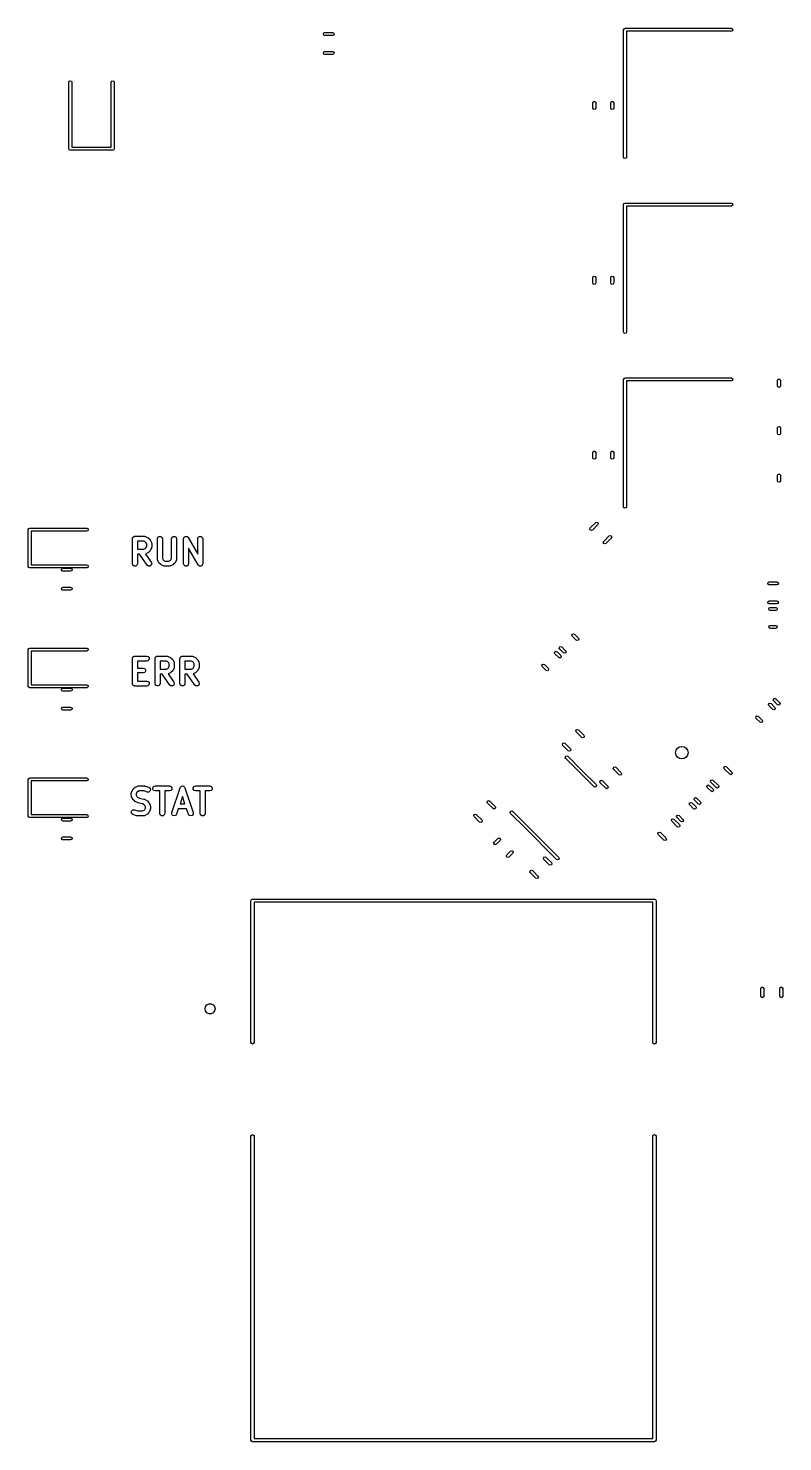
# Model space of a CAD drawing. Extents: x 99.3 to 188.9, y -147 to -56.
# Drawn here: x 101 to 131.2, y -147 to -90.4 of the extents above; entities that cross this region are included whole.
import ezdxf

# ---------------------------------------------------------------- set-up
doc = ezdxf.new("R2010")
doc.units = 0
doc.layers.add('BLACK', color=7, linetype='CONTINUOUS')

msp = doc.modelspace()

# ---------------------------------------------------------------- linework, layer by layer
at = {"layer": 'BLACK', "linetype": 'CONTINUOUS'}
for p, q in [((124.815, -90.45), (124.833, -90.4076)), ((124.815, -95.55), (124.815, -90.45)), ((124.833, -90.4076), (124.875, -90.39)), ((124.875, -90.39), (129.125, -90.39)), ((129.125, -90.51), (124.935, -90.51)), ((124.935, -90.51), (124.935, -95.55)), ((129.125, -90.39), (129.167, -90.4076)), ((129.167, -90.4924), (129.125, -90.51)), ((129.167, -90.4076), (129.185, -90.45)), ((129.185, -90.45), (129.167, -90.4924)), ((112.786, -90.62), (112.804, -90.5776)), ((112.804, -90.6624), (112.786, -90.62)), ((112.804, -90.5776), (112.846, -90.56)), ((112.846, -90.68), (112.804, -90.6624)), ((112.846, -90.56), (113.154, -90.56)), ((113.154, -90.68), (112.846, -90.68)), ((113.154, -90.56), (113.196, -90.5776)), ((113.196, -90.6624), (113.154, -90.68)), ((113.196, -90.5776), (113.214, -90.62)), ((113.214, -90.62), (113.196, -90.6624)), ((112.786, -91.38), (112.804, -91.3376)), ((112.804, -91.4224), (112.786, -91.38)), ((112.804, -91.3376), (112.846, -91.32)), ((112.846, -91.44), (112.804, -91.4224)), ((112.846, -91.32), (113.154, -91.32)), ((113.154, -91.44), (112.846, -91.44)), ((113.154, -91.32), (113.196, -91.3376)), ((113.196, -91.4224), (113.154, -91.44)), ((113.196, -91.3376), (113.214, -91.38)), ((113.214, -91.38), (113.196, -91.4224)), ((102.59, -92.55), (102.608, -92.5076)), ((102.59, -95.21), (102.59, -92.55)), ((102.608, -92.5076), (102.65, -92.49)), ((102.65, -92.49), (102.692, -92.5076)), ((102.692, -92.5076), (102.71, -92.55)), ((102.71, -92.55), (102.71, -95.15)), ((104.29, -92.55), (104.308, -92.5076)), ((104.29, -95.15), (104.29, -92.55)), ((104.308, -92.5076), (104.35, -92.49)), ((104.35, -92.49), (104.392, -92.5076)), ((104.392, -92.5076), (104.41, -92.55)), ((104.41, -92.55), (104.41, -95.21)), ((123.58, -93.3722), (123.598, -93.3297)), ((123.58, -93.5878), (123.58, -93.3722)), ((123.598, -93.3297), (123.64, -93.3122)), ((123.64, -93.3122), (123.682, -93.3297)), ((123.682, -93.3297), (123.7, -93.3722)), ((123.7, -93.3722), (123.7, -93.5878)), ((124.3, -93.3722), (124.318, -93.3297)), ((124.3, -93.5878), (124.3, -93.3722)), ((124.318, -93.3297), (124.36, -93.3122)), ((124.36, -93.3122), (124.402, -93.3297)), ((124.402, -93.3297), (124.42, -93.3722)), ((124.42, -93.3722), (124.42, -93.5878)), ((123.598, -93.6303), (123.58, -93.5878)), ((123.64, -93.6478), (123.598, -93.6303)), ((123.682, -93.6303), (123.64, -93.6478)), ((123.7, -93.5878), (123.682, -93.6303)), ((124.318, -93.6303), (124.3, -93.5878)), ((124.36, -93.6478), (124.318, -93.6303)), ((124.402, -93.6303), (124.36, -93.6478)), ((124.42, -93.5878), (124.402, -93.6303)), ((102.608, -95.2524), (102.59, -95.21)), ((102.65, -95.27), (102.608, -95.2524)), ((104.35, -95.27), (102.65, -95.27)), ((102.71, -95.15), (104.29, -95.15)), ((104.392, -95.2524), (104.35, -95.27)), ((104.41, -95.21), (104.392, -95.2524)), ((124.833, -95.5924), (124.815, -95.55)), ((124.875, -95.61), (124.833, -95.5924)), ((124.917, -95.5924), (124.875, -95.61)), ((124.935, -95.55), (124.917, -95.5924)), ((124.815, -97.45), (124.833, -97.4076)), ((124.815, -102.55), (124.815, -97.45)), ((124.833, -97.4076), (124.875, -97.39)), ((124.875, -97.39), (129.125, -97.39)), ((129.125, -97.51), (124.935, -97.51)), ((124.935, -97.51), (124.935, -102.55)), ((129.125, -97.39), (129.167, -97.4076)), ((129.167, -97.4924), (129.125, -97.51)), ((129.167, -97.4076), (129.185, -97.45)), ((129.185, -97.45), (129.167, -97.4924)), ((123.58, -100.372), (123.598, -100.33)), ((123.58, -100.588), (123.58, -100.372)), ((123.598, -100.63), (123.58, -100.588)), ((123.598, -100.33), (123.64, -100.312)), ((123.64, -100.648), (123.598, -100.63)), ((123.64, -100.312), (123.682, -100.33)), ((123.682, -100.63), (123.64, -100.648)), ((123.682, -100.33), (123.7, -100.372)), ((123.7, -100.588), (123.682, -100.63)), ((123.7, -100.372), (123.7, -100.588)), ((124.3, -100.372), (124.318, -100.33)), ((124.3, -100.588), (124.3, -100.372)), ((124.318, -100.63), (124.3, -100.588)), ((124.318, -100.33), (124.36, -100.312)), ((124.36, -100.648), (124.318, -100.63)), ((124.36, -100.312), (124.402, -100.33)), ((124.402, -100.63), (124.36, -100.648)), ((124.402, -100.33), (124.42, -100.372)), ((124.42, -100.588), (124.402, -100.63)), ((124.42, -100.372), (124.42, -100.588)), ((124.833, -102.592), (124.815, -102.55)), ((124.875, -102.61), (124.833, -102.592)), ((124.917, -102.592), (124.875, -102.61)), ((124.935, -102.55), (124.917, -102.592)), ((124.815, -104.45), (124.833, -104.408)), ((124.815, -109.55), (124.815, -104.45)), ((124.833, -104.408), (124.875, -104.39)), ((124.875, -104.39), (129.125, -104.39)), ((129.125, -104.51), (124.935, -104.51)), ((124.935, -104.51), (124.935, -109.55)), ((129.125, -104.39), (129.167, -104.408)), ((129.167, -104.492), (129.125, -104.51)), ((129.167, -104.408), (129.185, -104.45)), ((129.185, -104.45), (129.167, -104.492)), ((130.98, -104.492), (130.998, -104.45)), ((130.98, -104.708), (130.98, -104.492)), ((130.998, -104.45), (131.04, -104.432)), ((131.04, -104.432), (131.082, -104.45)), ((131.082, -104.45), (131.1, -104.492)), ((131.1, -104.492), (131.1, -104.708)), ((130.998, -104.75), (130.98, -104.708)), ((131.04, -104.768), (130.998, -104.75)), ((131.082, -104.75), (131.04, -104.768)), ((131.1, -104.708), (131.082, -104.75)), ((130.98, -106.392), (130.998, -106.35)), ((130.98, -106.608), (130.98, -106.392)), ((130.998, -106.35), (131.04, -106.332)), ((131.04, -106.332), (131.082, -106.35)), ((131.082, -106.35), (131.1, -106.392)), ((131.1, -106.392), (131.1, -106.608)), ((130.998, -106.65), (130.98, -106.608)), ((131.04, -106.668), (130.998, -106.65)), ((131.082, -106.65), (131.04, -106.668)), ((131.1, -106.608), (131.082, -106.65)), ((123.58, -107.372), (123.598, -107.33)), ((123.58, -107.588), (123.58, -107.372)), ((123.598, -107.33), (123.64, -107.312)), ((123.64, -107.312), (123.682, -107.33)), ((123.682, -107.33), (123.7, -107.372)), ((123.7, -107.372), (123.7, -107.588)), ((124.3, -107.372), (124.318, -107.33)), ((124.3, -107.588), (124.3, -107.372)), ((124.318, -107.33), (124.36, -107.312)), ((124.36, -107.312), (124.402, -107.33)), ((124.402, -107.33), (124.42, -107.372)), ((124.42, -107.372), (124.42, -107.588)), ((123.598, -107.63), (123.58, -107.588)), ((123.64, -107.648), (123.598, -107.63)), ((123.682, -107.63), (123.64, -107.648)), ((123.7, -107.588), (123.682, -107.63)), ((124.318, -107.63), (124.3, -107.588)), ((124.36, -107.648), (124.318, -107.63)), ((124.402, -107.63), (124.36, -107.648)), ((124.42, -107.588), (124.402, -107.63)), ((130.98, -108.292), (130.998, -108.25)), ((130.98, -108.508), (130.98, -108.292)), ((130.998, -108.55), (130.98, -108.508)), ((130.998, -108.25), (131.04, -108.232)), ((131.04, -108.568), (130.998, -108.55)), ((131.04, -108.232), (131.082, -108.25)), ((131.082, -108.55), (131.04, -108.568)), ((131.082, -108.25), (131.1, -108.292)), ((131.1, -108.508), (131.082, -108.55)), ((131.1, -108.292), (131.1, -108.508)), ((124.833, -109.592), (124.815, -109.55)), ((124.875, -109.61), (124.833, -109.592)), ((124.917, -109.592), (124.875, -109.61)), ((124.935, -109.55), (124.917, -109.592)), ((123.48, -110.398), (123.698, -110.18)), ((123.782, -110.265), (123.565, -110.482)), ((123.698, -110.18), (123.74, -110.163)), ((123.74, -110.163), (123.782, -110.18)), ((123.782, -110.18), (123.8, -110.223)), ((123.8, -110.223), (123.782, -110.265)), ((100.965, -110.465), (100.983, -110.423)), ((100.965, -111.935), (100.965, -110.465)), ((100.983, -110.423), (101.025, -110.405)), ((101.025, -110.405), (103.31, -110.405)), ((103.31, -110.525), (101.085, -110.525)), ((101.085, -110.525), (101.085, -111.875)), ((103.31, -110.405), (103.352, -110.423)), ((103.352, -110.507), (103.31, -110.525)), ((103.352, -110.423), (103.37, -110.465)), ((103.37, -110.465), (103.352, -110.507)), ((105.138, -110.828), (105.143, -110.813)), ((105.138, -111.828), (105.138, -110.828)), ((105.143, -110.797), (105.152, -110.784)), ((105.143, -110.813), (105.143, -110.797)), ((105.152, -110.784), (105.157, -110.769)), ((105.157, -110.769), (105.17, -110.76)), ((105.17, -110.76), (105.179, -110.747)), ((105.179, -110.747), (105.194, -110.742)), ((105.194, -110.742), (105.207, -110.733)), ((105.207, -110.733), (105.223, -110.733)), ((105.223, -110.733), (105.238, -110.728)), ((105.238, -110.728), (105.619, -110.728)), ((105.619, -110.728), (105.641, -110.735)), ((105.641, -110.735), (105.664, -110.738)), ((105.664, -110.738), (105.759, -110.786)), ((105.759, -110.786), (105.771, -110.797)), ((105.771, -110.797), (105.785, -110.805)), ((105.785, -110.805), (105.833, -110.852)), ((105.833, -110.852), (105.84, -110.867)), ((105.84, -110.867), (105.851, -110.878)), ((105.851, -110.878), (105.899, -110.973)), ((106.138, -110.828), (106.157, -110.769)), ((106.138, -111.637), (106.138, -110.828)), ((106.157, -110.769), (106.207, -110.733)), ((106.207, -110.733), (106.269, -110.733)), ((106.269, -110.733), (106.319, -110.769)), ((106.319, -110.769), (106.338, -110.828)), ((106.338, -110.828), (106.338, -111.614)), ((106.71, -110.828), (106.729, -110.769)), ((106.71, -111.614), (106.71, -110.828)), ((106.729, -110.769), (106.779, -110.733)), ((106.779, -110.733), (106.84, -110.733)), ((106.84, -110.733), (106.89, -110.769)), ((106.89, -110.769), (106.91, -110.828)), ((106.91, -110.828), (106.91, -111.637)), ((107.186, -110.817), (107.197, -110.793)), ((107.187, -110.822), (107.186, -110.817)), ((107.186, -110.828), (107.187, -110.822)), ((107.186, -111.828), (107.186, -110.828)), ((107.197, -110.793), (107.205, -110.769)), ((107.205, -110.769), (107.209, -110.766)), ((107.209, -110.766), (107.212, -110.76)), ((107.212, -110.76), (107.234, -110.748)), ((107.234, -110.748), (107.255, -110.733)), ((107.255, -110.733), (107.26, -110.733)), ((107.26, -110.733), (107.265, -110.73)), ((107.265, -110.73), (107.291, -110.733)), ((107.291, -110.733), (107.317, -110.733)), ((107.317, -110.733), (107.321, -110.736)), ((107.321, -110.736), (107.327, -110.736)), ((107.327, -110.736), (107.346, -110.754)), ((107.346, -110.754), (107.367, -110.769)), ((107.367, -110.769), (107.368, -110.774)), ((107.368, -110.774), (107.373, -110.778)), ((107.373, -110.778), (107.757, -111.451)), ((107.757, -110.828), (107.776, -110.769)), ((107.757, -111.451), (107.757, -110.828)), ((107.776, -110.769), (107.826, -110.733)), ((107.826, -110.733), (107.888, -110.733)), ((107.888, -110.733), (107.938, -110.769)), ((107.938, -110.769), (107.957, -110.828)), ((107.957, -110.828), (107.957, -111.828)), ((123.463, -110.44), (123.48, -110.398)), ((123.48, -110.482), (123.463, -110.44)), ((123.523, -110.5), (123.48, -110.482)), ((123.565, -110.482), (123.523, -110.5)), ((124.018, -110.935), (124.235, -110.718)), ((124.32, -110.802), (124.102, -111.02)), ((124.235, -110.718), (124.277, -110.7)), ((124.277, -110.7), (124.32, -110.718)), ((124.32, -110.718), (124.337, -110.76)), ((124.337, -110.76), (124.32, -110.802)), ((105.338, -110.928), (105.338, -111.251)), ((105.595, -110.928), (105.338, -110.928)), ((105.338, -111.251), (105.595, -111.251)), ((105.424, -111.451), (105.338, -111.451)), ((105.338, -111.451), (105.338, -111.828)), ((105.728, -111.885), (105.424, -111.451)), ((105.655, -110.957), (105.595, -110.928)), ((105.595, -111.251), (105.655, -111.222)), ((105.68, -110.982), (105.655, -110.957)), ((105.655, -111.222), (105.68, -111.197)), ((105.664, -111.441), (105.661, -111.441)), ((105.661, -111.441), (105.891, -111.77)), ((105.759, -111.393), (105.664, -111.441)), ((105.71, -111.042), (105.68, -110.982)), ((105.68, -111.197), (105.71, -111.137)), ((105.71, -111.137), (105.71, -111.042)), ((105.771, -111.382), (105.759, -111.393)), ((105.785, -111.375), (105.771, -111.382)), ((105.833, -111.327), (105.785, -111.375)), ((105.84, -111.312), (105.833, -111.327)), ((105.851, -111.301), (105.84, -111.312)), ((105.899, -111.206), (105.851, -111.301)), ((105.899, -110.973), (105.902, -110.996)), ((105.902, -111.183), (105.899, -111.206)), ((105.902, -110.996), (105.91, -111.018)), ((105.91, -111.161), (105.902, -111.183)), ((105.91, -111.018), (105.91, -111.161)), ((107.77, -111.877), (107.386, -111.204)), ((107.386, -111.204), (107.386, -111.828)), ((124, -110.977), (124.018, -110.935)), ((124.018, -111.02), (124, -110.977)), ((124.06, -111.037), (124.018, -111.02)), ((124.102, -111.02), (124.06, -111.037)), ((100.983, -111.977), (100.965, -111.935)), ((101.025, -111.995), (100.983, -111.977)), ((103.31, -111.995), (101.025, -111.995)), ((101.085, -111.875), (103.31, -111.875)), ((102.296, -112.07), (102.314, -112.028)), ((102.314, -112.028), (102.356, -112.01)), ((102.356, -112.01), (102.664, -112.01)), ((102.664, -112.01), (102.706, -112.028)), ((102.706, -112.028), (102.724, -112.07)), ((103.31, -111.875), (103.352, -111.893)), ((103.352, -111.977), (103.31, -111.995)), ((103.352, -111.893), (103.37, -111.935)), ((103.37, -111.935), (103.352, -111.977)), ((105.157, -111.886), (105.138, -111.828)), ((105.207, -111.923), (105.157, -111.886)), ((105.269, -111.923), (105.207, -111.923)), ((105.319, -111.886), (105.269, -111.923)), ((105.338, -111.828), (105.319, -111.886)), ((105.777, -111.922), (105.728, -111.885)), ((105.839, -111.923), (105.777, -111.922)), ((105.889, -111.888), (105.839, -111.923)), ((105.91, -111.829), (105.889, -111.888)), ((105.891, -111.77), (105.91, -111.829)), ((106.145, -111.659), (106.138, -111.637)), ((106.149, -111.682), (106.145, -111.659)), ((106.196, -111.777), (106.149, -111.682)), ((106.208, -111.789), (106.196, -111.777)), ((106.215, -111.803), (106.208, -111.789)), ((106.263, -111.851), (106.215, -111.803)), ((106.277, -111.858), (106.263, -111.851)), ((106.289, -111.869), (106.277, -111.858)), ((106.384, -111.917), (106.289, -111.869)), ((106.338, -111.614), (106.368, -111.673)), ((106.368, -111.673), (106.393, -111.698)), ((106.407, -111.92), (106.384, -111.917)), ((106.393, -111.698), (106.452, -111.728)), ((106.429, -111.928), (106.407, -111.92)), ((106.619, -111.928), (106.429, -111.928)), ((106.452, -111.728), (106.595, -111.728)), ((106.595, -111.728), (106.655, -111.698)), ((106.641, -111.92), (106.619, -111.928)), ((106.664, -111.917), (106.641, -111.92)), ((106.655, -111.698), (106.68, -111.673)), ((106.759, -111.869), (106.664, -111.917)), ((106.68, -111.673), (106.71, -111.614)), ((106.771, -111.858), (106.759, -111.869)), ((106.785, -111.851), (106.771, -111.858)), ((106.833, -111.803), (106.785, -111.851)), ((106.84, -111.789), (106.833, -111.803)), ((106.851, -111.777), (106.84, -111.789)), ((106.899, -111.682), (106.851, -111.777)), ((106.902, -111.659), (106.899, -111.682)), ((106.91, -111.637), (106.902, -111.659)), ((107.205, -111.886), (107.186, -111.828)), ((107.255, -111.923), (107.205, -111.886)), ((107.317, -111.923), (107.255, -111.923)), ((107.367, -111.886), (107.317, -111.923)), ((107.386, -111.828), (107.367, -111.886)), ((107.774, -111.881), (107.77, -111.877)), ((107.776, -111.886), (107.774, -111.881)), ((107.797, -111.902), (107.776, -111.886)), ((107.816, -111.919), (107.797, -111.902)), ((107.822, -111.919), (107.816, -111.919)), ((107.826, -111.923), (107.822, -111.919)), ((107.852, -111.923), (107.826, -111.923)), ((107.877, -111.926), (107.852, -111.923)), ((107.882, -111.923), (107.877, -111.926)), ((107.888, -111.923), (107.882, -111.923)), ((107.909, -111.908), (107.888, -111.923)), ((107.931, -111.895), (107.909, -111.908)), ((107.933, -111.89), (107.931, -111.895)), ((107.938, -111.886), (107.933, -111.89)), ((107.946, -111.862), (107.938, -111.886)), ((107.957, -111.839), (107.946, -111.862)), ((107.957, -111.828), (107.955, -111.833)), ((107.955, -111.833), (107.957, -111.839)), ((102.314, -112.112), (102.296, -112.07)), ((102.356, -112.13), (102.314, -112.112)), ((102.664, -112.13), (102.356, -112.13)), ((102.706, -112.112), (102.664, -112.13)), ((102.724, -112.07), (102.706, -112.112)), ((130.586, -112.62), (130.604, -112.578)), ((130.604, -112.662), (130.586, -112.62)), ((130.604, -112.578), (130.646, -112.56)), ((130.646, -112.56), (130.954, -112.56)), ((130.954, -112.56), (130.996, -112.578)), ((130.996, -112.578), (131.014, -112.62)), ((131.014, -112.62), (130.996, -112.662)), ((102.296, -112.83), (102.314, -112.788)), ((102.314, -112.872), (102.296, -112.83)), ((102.314, -112.788), (102.356, -112.77)), ((102.356, -112.89), (102.314, -112.872)), ((102.356, -112.77), (102.664, -112.77)), ((102.664, -112.89), (102.356, -112.89)), ((102.664, -112.77), (102.706, -112.788)), ((102.706, -112.872), (102.664, -112.89)), ((102.706, -112.788), (102.724, -112.83)), ((102.724, -112.83), (102.706, -112.872)), ((130.646, -112.68), (130.604, -112.662)), ((130.954, -112.68), (130.646, -112.68)), ((130.996, -112.662), (130.954, -112.68)), ((130.586, -113.38), (130.604, -113.338)), ((130.604, -113.422), (130.586, -113.38)), ((130.604, -113.338), (130.646, -113.32)), ((130.646, -113.44), (130.604, -113.422)), ((130.632, -113.64), (130.65, -113.598)), ((130.65, -113.682), (130.632, -113.64)), ((130.646, -113.32), (130.954, -113.32)), ((130.954, -113.44), (130.646, -113.44)), ((130.65, -113.598), (130.692, -113.58)), ((130.692, -113.7), (130.65, -113.682)), ((130.692, -113.58), (130.908, -113.58)), ((130.908, -113.7), (130.692, -113.7)), ((130.908, -113.58), (130.95, -113.598)), ((130.95, -113.682), (130.908, -113.7)), ((130.95, -113.598), (130.968, -113.64)), ((130.968, -113.64), (130.95, -113.682)), ((130.954, -113.32), (130.996, -113.338)), ((130.996, -113.422), (130.954, -113.44)), ((130.996, -113.338), (131.014, -113.38)), ((131.014, -113.38), (130.996, -113.422)), ((130.65, -114.318), (130.692, -114.3)), ((130.692, -114.3), (130.908, -114.3)), ((130.908, -114.3), (130.95, -114.318)), ((122.747, -114.695), (122.765, -114.652)), ((122.765, -114.737), (122.747, -114.695)), ((122.765, -114.652), (122.807, -114.635)), ((122.917, -114.89), (122.765, -114.737)), ((122.807, -114.635), (122.849, -114.652)), ((122.849, -114.652), (123.002, -114.805)), ((123.002, -114.805), (123.019, -114.847)), ((123.019, -114.847), (123.002, -114.89)), ((130.632, -114.36), (130.65, -114.318)), ((130.65, -114.402), (130.632, -114.36)), ((130.692, -114.42), (130.65, -114.402)), ((130.908, -114.42), (130.692, -114.42)), ((130.95, -114.402), (130.908, -114.42)), ((130.95, -114.318), (130.968, -114.36)), ((130.968, -114.36), (130.95, -114.402)), ((100.965, -115.265), (100.983, -115.223)), ((100.965, -116.735), (100.965, -115.265)), ((100.983, -115.223), (101.025, -115.205)), ((101.025, -115.205), (103.31, -115.205)), ((103.31, -115.325), (101.085, -115.325)), ((101.085, -115.325), (101.085, -116.675)), ((103.31, -115.205), (103.352, -115.223)), ((103.352, -115.307), (103.31, -115.325)), ((103.352, -115.223), (103.37, -115.265)), ((103.37, -115.265), (103.352, -115.307)), ((122.047, -115.395), (122.065, -115.352)), ((122.065, -115.437), (122.047, -115.395)), ((122.065, -115.352), (122.107, -115.335)), ((122.217, -115.59), (122.065, -115.437)), ((122.107, -115.335), (122.149, -115.352)), ((122.149, -115.352), (122.302, -115.505)), ((122.238, -115.204), (122.255, -115.161)), ((122.255, -115.246), (122.238, -115.204)), ((122.255, -115.161), (122.298, -115.144)), ((122.408, -115.399), (122.255, -115.246)), ((122.298, -115.144), (122.34, -115.161)), ((122.34, -115.161), (122.493, -115.314)), ((122.45, -115.416), (122.408, -115.399)), ((122.493, -115.399), (122.45, -115.416)), ((122.493, -115.314), (122.51, -115.356)), ((122.51, -115.356), (122.493, -115.399)), ((122.959, -114.907), (122.917, -114.89)), ((123.002, -114.89), (122.959, -114.907)), ((105.138, -115.628), (105.143, -115.613)), ((105.138, -116.628), (105.138, -115.628)), ((105.143, -115.597), (105.152, -115.584)), ((105.143, -115.613), (105.143, -115.597)), ((105.152, -115.584), (105.157, -115.569)), ((105.157, -115.569), (105.17, -115.56)), ((105.17, -115.56), (105.179, -115.547)), ((105.179, -115.547), (105.194, -115.542)), ((105.194, -115.542), (105.207, -115.533)), ((105.207, -115.533), (105.223, -115.533)), ((105.223, -115.533), (105.238, -115.528)), ((105.238, -115.528), (105.714, -115.528)), ((105.714, -115.728), (105.338, -115.728)), ((105.338, -115.728), (105.338, -116.004)), ((105.338, -116.004), (105.571, -116.004)), ((105.571, -116.004), (105.63, -116.023)), ((105.714, -115.528), (105.773, -115.547)), ((105.773, -115.709), (105.714, -115.728)), ((105.773, -115.547), (105.809, -115.597)), ((105.809, -115.659), (105.773, -115.709)), ((105.809, -115.597), (105.809, -115.659)), ((106.043, -115.628), (106.048, -115.613)), ((106.043, -116.628), (106.043, -115.628)), ((106.048, -115.597), (106.057, -115.584)), ((106.048, -115.613), (106.048, -115.597)), ((106.057, -115.584), (106.062, -115.569)), ((106.062, -115.569), (106.075, -115.56)), ((106.075, -115.56), (106.084, -115.547)), ((106.084, -115.547), (106.099, -115.542)), ((106.099, -115.542), (106.112, -115.533)), ((106.112, -115.533), (106.128, -115.533)), ((106.128, -115.533), (106.143, -115.528)), ((106.143, -115.528), (106.524, -115.528)), ((106.243, -115.728), (106.243, -116.051)), ((106.5, -115.728), (106.243, -115.728)), ((106.56, -115.757), (106.5, -115.728)), ((106.524, -115.528), (106.546, -115.535)), ((106.546, -115.535), (106.569, -115.538)), ((106.584, -115.782), (106.56, -115.757)), ((106.56, -116.022), (106.584, -115.997)), ((106.569, -115.538), (106.664, -115.586)), ((106.614, -115.842), (106.584, -115.782)), ((106.584, -115.997), (106.614, -115.937)), ((106.614, -115.937), (106.614, -115.842)), ((106.664, -115.586), (106.675, -115.597)), ((106.675, -115.597), (106.69, -115.605)), ((106.69, -115.605), (106.737, -115.652)), ((106.737, -115.652), (106.745, -115.667)), ((106.745, -115.667), (106.756, -115.678)), ((106.756, -115.678), (106.804, -115.773)), ((106.804, -116.006), (106.756, -116.101)), ((106.804, -115.773), (106.807, -115.796)), ((106.807, -115.983), (106.804, -116.006)), ((106.807, -115.796), (106.814, -115.818)), ((106.814, -115.961), (106.807, -115.983)), ((106.814, -115.818), (106.814, -115.961)), ((107.043, -115.628), (107.048, -115.613)), ((107.043, -116.628), (107.043, -115.628)), ((107.048, -115.597), (107.057, -115.584)), ((107.048, -115.613), (107.048, -115.597)), ((107.057, -115.584), (107.062, -115.569)), ((107.062, -115.569), (107.075, -115.56)), ((107.075, -115.56), (107.084, -115.547)), ((107.084, -115.547), (107.099, -115.542)), ((107.099, -115.542), (107.112, -115.533)), ((107.112, -115.533), (107.128, -115.533)), ((107.128, -115.533), (107.143, -115.528)), ((107.143, -115.528), (107.524, -115.528)), ((107.243, -115.728), (107.243, -116.051)), ((107.5, -115.728), (107.243, -115.728)), ((107.56, -115.757), (107.5, -115.728)), ((107.524, -115.528), (107.546, -115.535)), ((107.546, -115.535), (107.569, -115.538)), ((107.584, -115.782), (107.56, -115.757)), ((107.56, -116.022), (107.584, -115.997)), ((107.569, -115.538), (107.664, -115.586)), ((107.614, -115.842), (107.584, -115.782)), ((107.584, -115.997), (107.614, -115.937)), ((107.614, -115.937), (107.614, -115.842)), ((107.664, -115.586), (107.675, -115.597)), ((107.675, -115.597), (107.69, -115.605)), ((107.69, -115.605), (107.737, -115.652)), ((107.737, -115.652), (107.745, -115.667)), ((107.745, -115.667), (107.756, -115.678)), ((107.756, -115.678), (107.804, -115.773)), ((107.804, -116.006), (107.756, -116.101)), ((107.804, -115.773), (107.807, -115.796)), ((107.807, -115.983), (107.804, -116.006)), ((107.807, -115.796), (107.814, -115.818)), ((107.814, -115.961), (107.807, -115.983)), ((107.814, -115.818), (107.814, -115.961)), ((121.538, -115.904), (121.555, -115.861)), ((121.555, -115.946), (121.538, -115.904)), ((121.555, -115.861), (121.598, -115.844)), ((121.708, -116.099), (121.555, -115.946)), ((121.598, -115.844), (121.64, -115.861)), ((121.64, -115.861), (121.793, -116.014)), ((121.793, -116.014), (121.81, -116.056)), ((122.259, -115.607), (122.217, -115.59)), ((122.302, -115.59), (122.259, -115.607)), ((122.302, -115.505), (122.319, -115.547)), ((122.319, -115.547), (122.302, -115.59)), ((105.571, -116.204), (105.338, -116.204)), ((105.338, -116.204), (105.338, -116.528)), ((105.338, -116.528), (105.714, -116.528)), ((105.63, -116.185), (105.571, -116.204)), ((105.63, -116.023), (105.667, -116.073)), ((105.667, -116.135), (105.63, -116.185)), ((105.667, -116.073), (105.667, -116.135)), ((105.714, -116.528), (105.773, -116.547)), ((105.773, -116.547), (105.809, -116.597)), ((106.243, -116.051), (106.5, -116.051)), ((106.329, -116.251), (106.243, -116.251)), ((106.243, -116.251), (106.243, -116.628)), ((106.632, -116.685), (106.329, -116.251)), ((106.5, -116.051), (106.56, -116.022)), ((106.569, -116.241), (106.566, -116.241)), ((106.566, -116.241), (106.796, -116.57)), ((106.664, -116.193), (106.569, -116.241)), ((106.675, -116.182), (106.664, -116.193)), ((106.69, -116.175), (106.675, -116.182)), ((106.737, -116.127), (106.69, -116.175)), ((106.745, -116.112), (106.737, -116.127)), ((106.756, -116.101), (106.745, -116.112)), ((106.796, -116.57), (106.814, -116.629)), ((107.243, -116.051), (107.5, -116.051)), ((107.329, -116.251), (107.243, -116.251)), ((107.243, -116.251), (107.243, -116.628)), ((107.632, -116.685), (107.329, -116.251)), ((107.5, -116.051), (107.56, -116.022)), ((107.569, -116.241), (107.566, -116.241)), ((107.566, -116.241), (107.796, -116.57)), ((107.664, -116.193), (107.569, -116.241)), ((107.675, -116.182), (107.664, -116.193)), ((107.69, -116.175), (107.675, -116.182)), ((107.737, -116.127), (107.69, -116.175)), ((107.745, -116.112), (107.737, -116.127)), ((107.756, -116.101), (107.745, -116.112)), ((107.796, -116.57), (107.814, -116.629)), ((121.75, -116.116), (121.708, -116.099)), ((121.793, -116.099), (121.75, -116.116)), ((121.81, -116.056), (121.793, -116.099)), ((100.983, -116.777), (100.965, -116.735)), ((101.025, -116.795), (100.983, -116.777)), ((103.31, -116.795), (101.025, -116.795)), ((101.085, -116.675), (103.31, -116.675)), ((102.296, -116.87), (102.314, -116.828)), ((102.314, -116.912), (102.296, -116.87)), ((102.314, -116.828), (102.356, -116.81)), ((102.356, -116.93), (102.314, -116.912)), ((102.356, -116.81), (102.664, -116.81)), ((102.664, -116.93), (102.356, -116.93)), ((102.664, -116.81), (102.706, -116.828)), ((102.706, -116.912), (102.664, -116.93)), ((102.706, -116.828), (102.724, -116.87)), ((102.724, -116.87), (102.706, -116.912)), ((103.31, -116.675), (103.352, -116.693)), ((103.352, -116.777), (103.31, -116.795)), ((103.352, -116.693), (103.37, -116.735)), ((103.37, -116.735), (103.352, -116.777)), ((105.143, -116.643), (105.138, -116.628)), ((105.143, -116.659), (105.143, -116.643)), ((105.152, -116.671), (105.143, -116.659)), ((105.157, -116.686), (105.152, -116.671)), ((105.17, -116.696), (105.157, -116.686)), ((105.179, -116.709), (105.17, -116.696)), ((105.194, -116.713), (105.179, -116.709)), ((105.207, -116.723), (105.194, -116.713)), ((105.223, -116.723), (105.207, -116.723)), ((105.238, -116.728), (105.223, -116.723)), ((105.714, -116.728), (105.238, -116.728)), ((105.773, -116.709), (105.714, -116.728)), ((105.809, -116.659), (105.773, -116.709)), ((105.809, -116.597), (105.809, -116.659)), ((106.062, -116.686), (106.043, -116.628)), ((106.112, -116.723), (106.062, -116.686)), ((106.174, -116.723), (106.112, -116.723)), ((106.224, -116.686), (106.174, -116.723)), ((106.243, -116.628), (106.224, -116.686)), ((106.682, -116.722), (106.632, -116.685)), ((106.744, -116.723), (106.682, -116.722)), ((106.794, -116.688), (106.744, -116.723)), ((106.814, -116.629), (106.794, -116.688)), ((107.062, -116.686), (107.043, -116.628)), ((107.112, -116.723), (107.062, -116.686)), ((107.174, -116.723), (107.112, -116.723)), ((107.224, -116.686), (107.174, -116.723)), ((107.243, -116.628), (107.224, -116.686)), ((107.682, -116.722), (107.632, -116.685)), ((107.744, -116.723), (107.682, -116.722)), ((107.794, -116.688), (107.744, -116.723)), ((107.814, -116.629), (107.794, -116.688)), ((102.296, -117.63), (102.314, -117.588)), ((102.314, -117.672), (102.296, -117.63)), ((102.314, -117.588), (102.356, -117.57)), ((102.356, -117.69), (102.314, -117.672)), ((102.356, -117.57), (102.664, -117.57)), ((102.664, -117.69), (102.356, -117.69)), ((102.664, -117.57), (102.706, -117.588)), ((102.706, -117.672), (102.664, -117.69)), ((102.706, -117.588), (102.724, -117.63)), ((102.724, -117.63), (102.706, -117.672)), ((130.618, -117.469), (130.636, -117.427)), ((130.636, -117.512), (130.618, -117.469)), ((130.636, -117.427), (130.678, -117.409)), ((130.788, -117.664), (130.636, -117.512)), ((130.678, -117.409), (130.721, -117.427)), ((130.721, -117.427), (130.873, -117.579)), ((130.831, -117.682), (130.788, -117.664)), ((130.809, -117.278), (130.827, -117.236)), ((130.827, -117.321), (130.809, -117.278)), ((130.827, -117.236), (130.869, -117.218)), ((130.979, -117.473), (130.827, -117.321)), ((130.873, -117.664), (130.831, -117.682)), ((130.869, -117.218), (130.912, -117.236)), ((130.873, -117.579), (130.891, -117.622)), ((130.891, -117.622), (130.873, -117.664)), ((130.912, -117.236), (131.064, -117.388)), ((131.022, -117.491), (130.979, -117.473)), ((131.064, -117.473), (131.022, -117.491)), ((131.064, -117.388), (131.082, -117.431)), ((131.082, -117.431), (131.064, -117.473)), ((130.109, -117.978), (130.127, -117.936)), ((130.127, -118.021), (130.109, -117.978)), ((130.127, -117.936), (130.169, -117.918)), ((130.279, -118.173), (130.127, -118.021)), ((130.169, -117.918), (130.212, -117.936)), ((130.212, -117.936), (130.364, -118.088)), ((130.322, -118.191), (130.279, -118.173)), ((130.364, -118.173), (130.322, -118.191)), ((130.364, -118.088), (130.382, -118.131)), ((130.382, -118.131), (130.364, -118.173)), ((122.9, -118.523), (122.918, -118.48)), ((122.918, -118.565), (122.9, -118.523)), ((122.918, -118.48), (122.96, -118.463)), ((123.135, -118.782), (122.918, -118.565)), ((122.96, -118.463), (123.002, -118.48)), ((123.002, -118.48), (123.22, -118.698)), ((123.177, -118.8), (123.135, -118.782)), ((123.22, -118.782), (123.177, -118.8)), ((123.22, -118.698), (123.237, -118.74)), ((123.237, -118.74), (123.22, -118.782)), ((122.363, -119.06), (122.38, -119.018)), ((122.38, -119.102), (122.363, -119.06)), ((122.38, -119.018), (122.423, -119)), ((122.598, -119.32), (122.38, -119.102)), ((122.423, -119), (122.465, -119.018)), ((122.465, -119.018), (122.682, -119.235)), ((122.64, -119.337), (122.598, -119.32)), ((122.682, -119.32), (122.64, -119.337)), ((122.682, -119.235), (122.7, -119.277)), ((122.7, -119.277), (122.682, -119.32)), ((126.899, -119.396), (126.918, -119.3)), ((126.918, -119.491), (126.899, -119.396)), ((126.918, -119.3), (126.972, -119.219)), ((126.972, -119.219), (127.053, -119.165)), ((127.053, -119.165), (127.149, -119.146)), ((127.149, -119.146), (127.245, -119.165)), ((127.245, -119.165), (127.326, -119.219)), ((127.326, -119.219), (127.38, -119.3)), ((127.38, -119.3), (127.399, -119.396)), ((127.399, -119.396), (127.38, -119.491)), ((122.477, -119.581), (122.495, -119.539)), ((122.495, -119.624), (122.477, -119.581)), ((122.495, -119.539), (122.537, -119.521)), ((123.061, -120.189), (122.495, -119.624)), ((122.537, -119.521), (122.58, -119.539)), ((122.58, -119.539), (123.146, -120.104)), ((124.418, -119.98), (124.46, -119.963)), ((124.46, -119.963), (124.502, -119.98)), ((126.972, -119.573), (126.918, -119.491)), ((127.053, -119.627), (126.972, -119.573)), ((127.149, -119.646), (127.053, -119.627)), ((127.245, -119.627), (127.149, -119.646)), ((127.326, -119.573), (127.245, -119.627)), ((127.38, -119.491), (127.326, -119.573)), ((128.829, -119.998), (128.846, -119.956)), ((128.846, -119.956), (128.889, -119.938)), ((128.889, -119.938), (128.931, -119.956)), ((128.931, -119.956), (129.148, -120.173)), ((100.965, -120.465), (100.983, -120.423)), ((100.965, -121.935), (100.965, -120.465)), ((100.983, -120.423), (101.025, -120.405)), ((101.025, -120.405), (103.31, -120.405)), ((103.31, -120.525), (101.085, -120.525)), ((101.085, -120.525), (101.085, -121.875)), ((103.31, -120.405), (103.352, -120.423)), ((103.352, -120.507), (103.31, -120.525)), ((103.352, -120.423), (103.37, -120.465)), ((103.37, -120.465), (103.352, -120.507)), ((123.626, -120.755), (123.061, -120.189)), ((123.146, -120.104), (123.146, -120.104)), ((123.146, -120.104), (123.711, -120.67)), ((123.863, -120.56), (123.88, -120.518)), ((123.88, -120.518), (123.923, -120.5)), ((123.923, -120.5), (123.965, -120.518)), ((123.965, -120.518), (124.182, -120.735)), ((124.4, -120.023), (124.418, -119.98)), ((124.418, -120.065), (124.4, -120.023)), ((124.635, -120.282), (124.418, -120.065)), ((124.502, -119.98), (124.72, -120.198)), ((124.677, -120.3), (124.635, -120.282)), ((124.72, -120.282), (124.677, -120.3)), ((124.72, -120.198), (124.737, -120.24)), ((124.737, -120.24), (124.72, -120.282)), ((128.291, -120.536), (128.309, -120.493)), ((128.309, -120.578), (128.291, -120.536)), ((128.309, -120.493), (128.351, -120.476)), ((128.351, -120.476), (128.394, -120.493)), ((128.394, -120.493), (128.611, -120.71)), ((128.846, -120.041), (128.829, -119.998)), ((129.064, -120.258), (128.846, -120.041)), ((129.106, -120.275), (129.064, -120.258)), ((129.148, -120.258), (129.106, -120.275)), ((129.148, -120.173), (129.166, -120.215)), ((129.166, -120.215), (129.148, -120.258)), ((105.09, -121.018), (105.098, -120.996)), ((105.09, -121.113), (105.09, -121.018)), ((105.098, -120.996), (105.101, -120.973)), ((105.101, -120.973), (105.149, -120.878)), ((105.149, -120.878), (105.16, -120.867)), ((105.16, -120.867), (105.167, -120.852)), ((105.167, -120.852), (105.215, -120.805)), ((105.215, -120.805), (105.229, -120.797)), ((105.229, -120.797), (105.241, -120.786)), ((105.241, -120.786), (105.336, -120.738)), ((105.32, -120.982), (105.29, -121.042)), ((105.29, -121.042), (105.29, -121.09)), ((105.29, -121.09), (105.32, -121.149)), ((105.345, -120.957), (105.32, -120.982)), ((105.336, -120.738), (105.359, -120.735)), ((105.405, -120.928), (105.345, -120.957)), ((105.359, -120.735), (105.381, -120.728)), ((105.381, -120.728), (105.619, -120.728)), ((105.603, -120.928), (105.405, -120.928)), ((105.73, -120.97), (105.603, -120.928)), ((105.619, -120.728), (105.634, -120.733)), ((105.634, -120.733), (105.651, -120.733)), ((105.651, -120.733), (105.794, -120.78)), ((105.792, -120.971), (105.73, -120.97)), ((105.842, -120.935), (105.792, -120.971)), ((105.794, -120.78), (105.843, -120.817)), ((105.862, -120.876), (105.842, -120.935)), ((105.843, -120.817), (105.862, -120.876)), ((105.953, -120.797), (105.989, -120.747)), ((105.953, -120.859), (105.953, -120.797)), ((105.989, -120.909), (105.953, -120.859)), ((105.989, -120.747), (106.048, -120.728)), ((106.048, -120.928), (105.989, -120.909)), ((106.048, -120.728), (106.619, -120.728)), ((106.233, -120.928), (106.048, -120.928)), ((106.233, -121.828), (106.233, -120.928)), ((106.619, -120.928), (106.433, -120.928)), ((106.433, -120.928), (106.433, -121.828)), ((106.619, -120.728), (106.678, -120.747)), ((106.678, -120.909), (106.619, -120.928)), ((106.678, -120.747), (106.714, -120.797)), ((106.714, -120.859), (106.678, -120.909)), ((106.714, -120.797), (106.714, -120.859)), ((106.715, -121.796), (107.048, -120.796)), ((107.048, -120.796), (107.066, -120.772)), ((107.066, -120.772), (107.083, -120.747)), ((107.083, -120.747), (107.084, -120.747)), ((107.084, -120.747), (107.085, -120.746)), ((107.085, -120.746), (107.113, -120.737)), ((107.113, -120.737), (107.142, -120.728)), ((107.142, -120.728), (107.143, -120.728)), ((107.143, -120.728), (107.144, -120.728)), ((107.144, -120.728), (107.172, -120.737)), ((107.172, -120.737), (107.201, -120.746)), ((107.201, -120.746), (107.201, -120.747)), ((107.201, -120.747), (107.202, -120.747)), ((107.202, -120.747), (107.22, -120.772)), ((107.22, -120.772), (107.238, -120.796)), ((107.238, -120.796), (107.571, -121.796)), ((107.572, -120.797), (107.608, -120.747)), ((107.572, -120.859), (107.572, -120.797)), ((107.608, -120.909), (107.572, -120.859)), ((107.608, -120.747), (107.667, -120.728)), ((107.667, -120.928), (107.608, -120.909)), ((107.667, -120.728), (108.238, -120.728)), ((107.852, -120.928), (107.667, -120.928)), ((107.852, -121.828), (107.852, -120.928)), ((108.238, -120.928), (108.052, -120.928)), ((108.052, -120.928), (108.052, -121.828)), ((108.238, -120.728), (108.297, -120.747)), ((108.297, -120.909), (108.238, -120.928)), ((108.297, -120.747), (108.333, -120.797)), ((108.333, -120.859), (108.297, -120.909)), ((108.333, -120.797), (108.333, -120.859)), ((123.669, -120.773), (123.626, -120.755)), ((123.711, -120.755), (123.669, -120.773)), ((123.711, -120.67), (123.729, -120.713)), ((123.729, -120.713), (123.711, -120.755)), ((123.88, -120.602), (123.863, -120.56)), ((124.098, -120.82), (123.88, -120.602)), ((124.14, -120.837), (124.098, -120.82)), ((124.182, -120.82), (124.14, -120.837)), ((124.182, -120.735), (124.2, -120.777)), ((124.2, -120.777), (124.182, -120.82)), ((128.147, -120.745), (128.165, -120.702)), ((128.165, -120.787), (128.147, -120.745)), ((128.165, -120.702), (128.207, -120.685)), ((128.317, -120.94), (128.165, -120.787)), ((128.207, -120.685), (128.249, -120.702)), ((128.249, -120.702), (128.402, -120.855)), ((128.526, -120.795), (128.309, -120.578)), ((128.359, -120.957), (128.317, -120.94)), ((128.402, -120.94), (128.359, -120.957)), ((128.402, -120.855), (128.419, -120.897)), ((128.419, -120.897), (128.402, -120.94)), ((128.569, -120.813), (128.526, -120.795)), ((128.611, -120.795), (128.569, -120.813)), ((128.611, -120.71), (128.629, -120.753)), ((128.629, -120.753), (128.611, -120.795)), ((105.098, -121.135), (105.09, -121.113)), ((105.101, -121.158), (105.098, -121.135)), ((105.149, -121.253), (105.101, -121.158)), ((105.16, -121.265), (105.149, -121.253)), ((105.167, -121.279), (105.16, -121.265)), ((105.215, -121.327), (105.167, -121.279)), ((105.229, -121.334), (105.215, -121.327)), ((105.241, -121.346), (105.229, -121.334)), ((105.336, -121.393), (105.241, -121.346)), ((105.32, -121.149), (105.345, -121.174)), ((105.347, -121.395), (105.336, -121.393)), ((105.345, -121.174), (105.416, -121.209)), ((105.357, -121.401), (105.347, -121.395)), ((105.537, -121.446), (105.357, -121.401)), ((105.416, -121.209), (105.596, -121.254)), ((105.607, -121.481), (105.537, -121.446)), ((105.596, -121.254), (105.605, -121.26)), ((105.605, -121.26), (105.616, -121.262)), ((105.632, -121.506), (105.607, -121.481)), ((105.607, -121.698), (105.632, -121.673)), ((105.616, -121.262), (105.711, -121.31)), ((105.662, -121.566), (105.632, -121.506)), ((105.632, -121.673), (105.662, -121.614)), ((105.662, -121.614), (105.662, -121.566)), ((105.711, -121.31), (105.723, -121.321)), ((105.723, -121.321), (105.737, -121.328)), ((105.737, -121.328), (105.785, -121.376)), ((105.785, -121.376), (105.792, -121.39)), ((105.792, -121.39), (105.804, -121.402)), ((105.804, -121.402), (105.851, -121.497)), ((105.851, -121.497), (105.855, -121.52)), ((105.855, -121.659), (105.851, -121.682)), ((105.855, -121.52), (105.862, -121.542)), ((105.862, -121.637), (105.855, -121.659)), ((105.862, -121.542), (105.862, -121.637)), ((106.977, -121.642), (106.904, -121.859)), ((107.309, -121.642), (106.977, -121.642)), ((107.143, -121.144), (107.044, -121.442)), ((107.044, -121.442), (107.242, -121.442)), ((107.242, -121.442), (107.143, -121.144)), ((107.381, -121.859), (107.309, -121.642)), ((119.35, -121.373), (119.368, -121.33)), ((119.368, -121.415), (119.35, -121.373)), ((119.368, -121.33), (119.41, -121.313)), ((119.585, -121.632), (119.368, -121.415)), ((119.41, -121.313), (119.452, -121.33)), ((119.452, -121.33), (119.67, -121.548)), ((119.627, -121.65), (119.585, -121.632)), ((119.67, -121.632), (119.627, -121.65)), ((119.67, -121.548), (119.687, -121.59)), ((119.687, -121.59), (119.67, -121.632)), ((127.447, -121.445), (127.465, -121.402)), ((127.465, -121.487), (127.447, -121.445)), ((127.465, -121.402), (127.507, -121.385)), ((127.617, -121.64), (127.465, -121.487)), ((127.507, -121.385), (127.549, -121.402)), ((127.549, -121.402), (127.702, -121.555)), ((127.659, -121.657), (127.617, -121.64)), ((127.638, -121.254), (127.655, -121.211)), ((127.655, -121.296), (127.638, -121.254)), ((127.655, -121.211), (127.698, -121.194)), ((127.808, -121.449), (127.655, -121.296)), ((127.702, -121.64), (127.659, -121.657)), ((127.698, -121.194), (127.74, -121.211)), ((127.702, -121.555), (127.719, -121.597)), ((127.719, -121.597), (127.702, -121.64)), ((127.74, -121.211), (127.893, -121.364)), ((127.85, -121.466), (127.808, -121.449)), ((127.893, -121.449), (127.85, -121.466)), ((127.893, -121.364), (127.91, -121.406)), ((127.91, -121.406), (127.893, -121.449)), ((100.983, -121.977), (100.965, -121.935)), ((101.025, -121.995), (100.983, -121.977)), ((103.31, -121.995), (101.025, -121.995)), ((101.085, -121.875), (103.31, -121.875)), ((102.296, -122.07), (102.314, -122.028)), ((102.314, -122.112), (102.296, -122.07)), ((102.314, -122.028), (102.356, -122.01)), ((102.356, -122.13), (102.314, -122.112)), ((102.356, -122.01), (102.664, -122.01)), ((102.664, -122.13), (102.356, -122.13)), ((102.664, -122.01), (102.706, -122.028)), ((102.706, -122.112), (102.664, -122.13)), ((102.706, -122.028), (102.724, -122.07)), ((102.724, -122.07), (102.706, -122.112)), ((103.31, -121.875), (103.352, -121.893)), ((103.352, -121.977), (103.31, -121.995)), ((103.352, -121.893), (103.37, -121.935)), ((103.37, -121.935), (103.352, -121.977)), ((105.09, -121.779), (105.11, -121.721)), ((105.109, -121.838), (105.09, -121.779)), ((105.159, -121.875), (105.109, -121.838)), ((105.11, -121.721), (105.16, -121.685)), ((105.302, -121.922), (105.159, -121.875)), ((105.16, -121.685), (105.222, -121.685)), ((105.222, -121.685), (105.35, -121.728)), ((105.318, -121.923), (105.302, -121.922)), ((105.333, -121.928), (105.318, -121.923)), ((105.571, -121.928), (105.333, -121.928)), ((105.35, -121.728), (105.548, -121.728)), ((105.548, -121.728), (105.607, -121.698)), ((105.593, -121.92), (105.571, -121.928)), ((105.616, -121.917), (105.593, -121.92)), ((105.711, -121.869), (105.616, -121.917)), ((105.723, -121.858), (105.711, -121.869)), ((105.737, -121.851), (105.723, -121.858)), ((105.785, -121.803), (105.737, -121.851)), ((105.792, -121.789), (105.785, -121.803)), ((105.804, -121.777), (105.792, -121.789)), ((105.851, -121.682), (105.804, -121.777)), ((106.252, -121.886), (106.233, -121.828)), ((106.302, -121.923), (106.252, -121.886)), ((106.364, -121.923), (106.302, -121.923)), ((106.414, -121.886), (106.364, -121.923)), ((106.433, -121.828), (106.414, -121.886)), ((106.714, -121.858), (106.715, -121.796)), ((106.75, -121.908), (106.714, -121.858)), ((106.809, -121.928), (106.75, -121.908)), ((106.868, -121.909), (106.809, -121.928)), ((106.904, -121.859), (106.868, -121.909)), ((107.418, -121.909), (107.381, -121.859)), ((107.477, -121.928), (107.418, -121.909)), ((107.536, -121.908), (107.477, -121.928)), ((107.572, -121.858), (107.536, -121.908)), ((107.571, -121.796), (107.572, -121.858)), ((107.871, -121.886), (107.852, -121.828)), ((107.921, -121.923), (107.871, -121.886)), ((107.983, -121.923), (107.921, -121.923)), ((108.033, -121.886), (107.983, -121.923)), ((108.052, -121.828), (108.033, -121.886)), ((118.813, -121.91), (118.83, -121.868)), ((118.83, -121.952), (118.813, -121.91)), ((118.83, -121.868), (118.873, -121.85)), ((119.048, -122.17), (118.83, -121.952)), ((118.873, -121.85), (118.915, -121.868)), ((118.915, -121.868), (119.132, -122.085)), ((119.09, -122.187), (119.048, -122.17)), ((119.132, -122.17), (119.09, -122.187)), ((119.132, -122.085), (119.15, -122.127)), ((119.15, -122.127), (119.132, -122.17)), ((120.271, -121.787), (120.289, -121.745)), ((120.289, -121.83), (120.271, -121.787)), ((120.289, -121.745), (120.331, -121.727)), ((120.854, -122.396), (120.289, -121.83)), ((120.331, -121.727), (120.374, -121.745)), ((120.374, -121.745), (120.939, -122.311)), ((126.729, -122.098), (126.746, -122.056)), ((126.746, -122.141), (126.729, -122.098)), ((126.746, -122.056), (126.789, -122.038)), ((126.964, -122.358), (126.746, -122.141)), ((126.789, -122.038), (126.831, -122.056)), ((126.831, -122.056), (127.048, -122.273)), ((126.938, -121.954), (126.955, -121.911)), ((126.955, -121.996), (126.938, -121.954)), ((126.955, -121.911), (126.998, -121.894)), ((127.108, -122.149), (126.955, -121.996)), ((126.998, -121.894), (127.04, -121.911)), ((127.04, -121.911), (127.193, -122.064)), ((127.15, -122.166), (127.108, -122.149)), ((127.193, -122.149), (127.15, -122.166)), ((127.193, -122.064), (127.21, -122.106)), ((127.21, -122.106), (127.193, -122.149)), ((102.296, -122.83), (102.314, -122.788)), ((102.314, -122.788), (102.356, -122.77)), ((102.356, -122.77), (102.664, -122.77)), ((102.664, -122.77), (102.706, -122.788)), ((102.706, -122.788), (102.724, -122.83)), ((122.127, -123.668), (120.854, -122.396)), ((120.854, -122.396), (120.854, -122.396)), ((120.939, -122.311), (122.212, -123.583)), ((126.191, -122.636), (126.209, -122.593)), ((126.209, -122.678), (126.191, -122.636)), ((126.209, -122.593), (126.251, -122.576)), ((126.426, -122.895), (126.209, -122.678)), ((126.251, -122.576), (126.294, -122.593)), ((126.294, -122.593), (126.511, -122.81)), ((127.006, -122.375), (126.964, -122.358)), ((127.048, -122.358), (127.006, -122.375)), ((127.048, -122.273), (127.066, -122.315)), ((127.066, -122.315), (127.048, -122.358)), ((102.314, -122.872), (102.296, -122.83)), ((102.356, -122.89), (102.314, -122.872)), ((102.664, -122.89), (102.356, -122.89)), ((102.706, -122.872), (102.664, -122.89)), ((102.724, -122.83), (102.706, -122.872)), ((119.609, -123.022), (119.627, -122.979)), ((119.627, -123.064), (119.609, -123.022)), ((119.627, -122.979), (119.779, -122.827)), ((119.669, -123.082), (119.627, -123.064)), ((119.712, -123.064), (119.669, -123.082)), ((119.864, -122.912), (119.712, -123.064)), ((119.779, -122.827), (119.822, -122.809)), ((119.822, -122.809), (119.864, -122.827)), ((119.864, -122.827), (119.882, -122.869)), ((119.882, -122.869), (119.864, -122.912)), ((120.136, -123.488), (120.288, -123.336)), ((120.288, -123.336), (120.331, -123.318)), ((120.331, -123.318), (120.373, -123.336)), ((120.373, -123.336), (120.391, -123.378)), ((126.469, -122.913), (126.426, -122.895)), ((126.511, -122.895), (126.469, -122.913)), ((126.511, -122.81), (126.529, -122.853)), ((126.529, -122.853), (126.511, -122.895)), ((120.118, -123.531), (120.136, -123.488)), ((120.136, -123.573), (120.118, -123.531)), ((120.178, -123.591), (120.136, -123.573)), ((120.221, -123.573), (120.178, -123.591)), ((120.373, -123.421), (120.221, -123.573)), ((120.391, -123.378), (120.373, -123.421)), ((121.6, -123.623), (121.618, -123.58)), ((121.618, -123.665), (121.6, -123.623)), ((121.618, -123.58), (121.66, -123.563)), ((121.835, -123.882), (121.618, -123.665)), ((121.66, -123.563), (121.702, -123.58)), ((121.702, -123.58), (121.92, -123.798)), ((121.877, -123.9), (121.835, -123.882)), ((121.92, -123.882), (121.877, -123.9)), ((121.92, -123.798), (121.937, -123.84)), ((121.937, -123.84), (121.92, -123.882)), ((122.17, -123.686), (122.127, -123.668)), ((122.212, -123.668), (122.17, -123.686)), ((122.212, -123.583), (122.23, -123.626)), ((122.23, -123.626), (122.212, -123.668)), ((121.063, -124.16), (121.08, -124.118)), ((121.08, -124.202), (121.063, -124.16)), ((121.08, -124.118), (121.123, -124.1)), ((121.298, -124.42), (121.08, -124.202)), ((121.123, -124.1), (121.165, -124.118)), ((121.165, -124.118), (121.382, -124.335)), ((121.34, -124.437), (121.298, -124.42)), ((121.382, -124.42), (121.34, -124.437)), ((121.382, -124.335), (121.4, -124.377)), ((121.4, -124.377), (121.382, -124.42)), ((109.886, -125.32), (109.905, -125.275)), ((109.886, -131), (109.886, -125.32)), ((109.905, -125.275), (109.95, -125.256)), ((109.95, -125.256), (126.05, -125.256)), ((125.986, -125.383), (110.013, -125.383)), ((110.013, -125.383), (110.013, -131)), ((125.986, -131), (125.986, -125.383)), ((126.05, -125.256), (126.095, -125.275)), ((126.095, -125.275), (126.113, -125.32)), ((126.113, -125.32), (126.113, -131)), ((130.31, -128.836), (130.328, -128.794)), ((130.31, -129.144), (130.31, -128.836)), ((130.328, -128.794), (130.37, -128.776)), ((130.37, -128.776), (130.412, -128.794)), ((130.412, -128.794), (130.43, -128.836)), ((130.43, -128.836), (130.43, -129.144)), ((131.07, -128.836), (131.088, -128.794)), ((131.07, -129.144), (131.07, -128.836)), ((131.088, -128.794), (131.13, -128.776)), ((131.13, -128.776), (131.172, -128.794)), ((131.172, -128.794), (131.19, -128.836)), ((131.19, -128.836), (131.19, -129.144)), ((108.05, -129.65), (108.07, -129.563)), ((108.07, -129.563), (108.125, -129.494)), ((108.125, -129.494), (108.205, -129.455)), ((108.205, -129.455), (108.295, -129.455)), ((108.295, -129.455), (108.375, -129.494)), ((108.375, -129.494), (108.43, -129.563)), ((108.43, -129.563), (108.45, -129.65)), ((130.328, -129.186), (130.31, -129.144)), ((130.37, -129.204), (130.328, -129.186)), ((130.412, -129.186), (130.37, -129.204)), ((130.43, -129.144), (130.412, -129.186)), ((131.088, -129.186), (131.07, -129.144)), ((131.13, -129.204), (131.088, -129.186)), ((131.172, -129.186), (131.13, -129.204)), ((131.19, -129.144), (131.172, -129.186)), ((108.07, -129.737), (108.05, -129.65)), ((108.125, -129.806), (108.07, -129.737)), ((108.205, -129.845), (108.125, -129.806)), ((108.295, -129.845), (108.205, -129.845)), ((108.375, -129.806), (108.295, -129.845)), ((108.43, -129.737), (108.375, -129.806)), ((108.45, -129.65), (108.43, -129.737)), ((109.905, -131.045), (109.886, -131)), ((109.95, -131.064), (109.905, -131.045)), ((109.995, -131.045), (109.95, -131.064)), ((110.013, -131), (109.995, -131.045)), ((126.005, -131.045), (125.986, -131)), ((126.05, -131.064), (126.005, -131.045)), ((126.095, -131.045), (126.05, -131.064)), ((126.113, -131), (126.095, -131.045)), ((109.905, -134.705), (109.95, -134.686)), ((109.95, -134.686), (109.995, -134.705)), ((126.005, -134.705), (126.05, -134.686)), ((126.05, -134.686), (126.095, -134.705)), ((109.886, -134.75), (109.905, -134.705)), ((109.886, -146.92), (109.886, -134.75)), ((109.995, -134.705), (110.013, -134.75)), ((110.013, -134.75), (110.013, -146.856)), ((125.986, -134.75), (126.005, -134.705)), ((125.986, -146.856), (125.986, -134.75)), ((126.095, -134.705), (126.113, -134.75)), ((126.113, -134.75), (126.113, -146.92)), ((109.905, -146.965), (109.886, -146.92)), ((109.95, -146.983), (109.905, -146.965)), ((126.05, -146.983), (109.95, -146.983)), ((110.013, -146.856), (125.986, -146.856)), ((126.095, -146.965), (126.05, -146.983)), ((126.113, -146.92), (126.095, -146.965))]:
    msp.add_line(p, q, dxfattribs=at)

doc.saveas('drawing.dxf')
